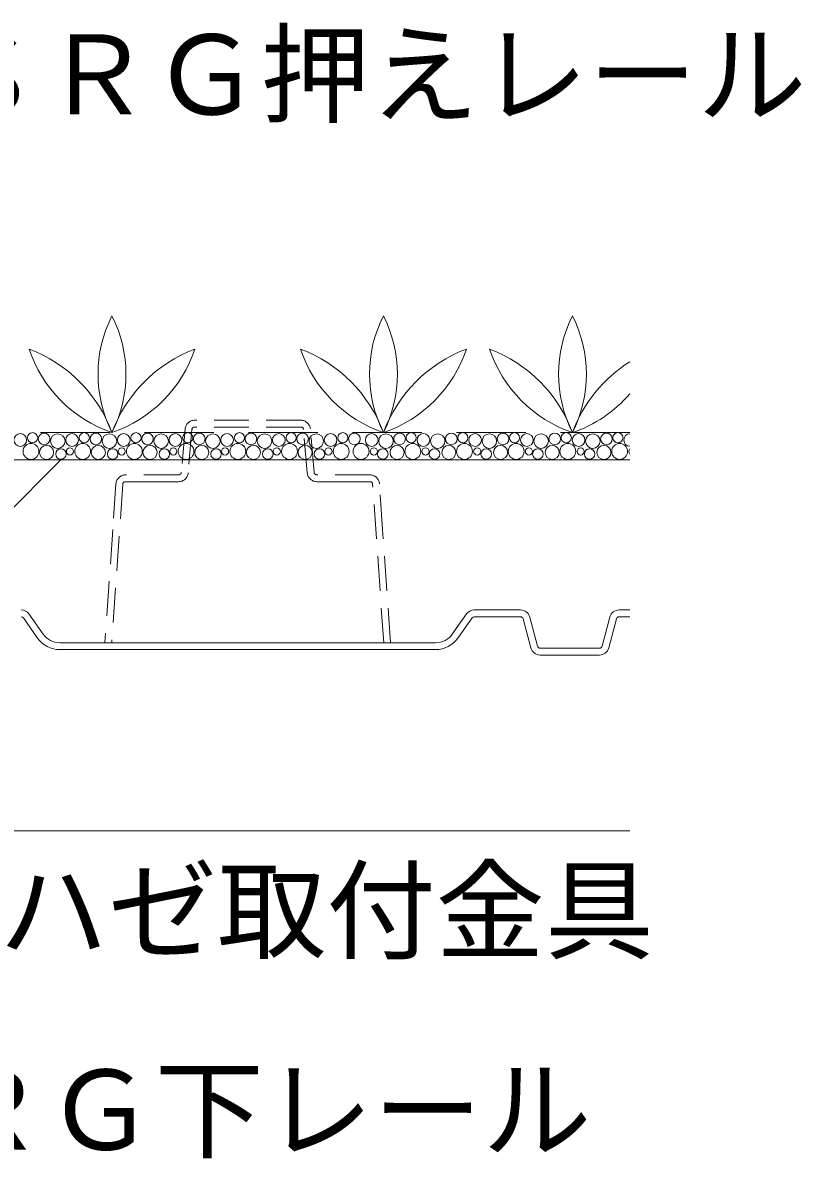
# Model space of a CAD drawing. Units: millimetres, scale not verified. Extents: x -3947 to 3947, y -2774 to 2774.
# Drawn here: x 1874.5 to 2159.8, y -177.9 to 238.1 of the extents above; entities that cross this region are included whole.
import ezdxf
from ezdxf.enums import TextEntityAlignment as Align

# ---------------------------------------------------------------- set-up
doc = ezdxf.new("R2010")
doc.units = ezdxf.units.MM
doc.header["$LTSCALE"] = 2
doc.linetypes.add('USER1', pattern=[19.05, 12.7, -6.35])
doc.linetypes.add('USER2', pattern=[9.525, 6.35, -3.175])
for name, color, linetype, lineweight in [('0-3_MOJI', 7, 'Continuous', 18), ('0-5_ecom', 7, 'Continuous', 20), ('0-6_KANAMONO', 4, 'Continuous', 18), ('0-8_GREEN', 7, 'Continuous', 20)]:
    doc.layers.add(name, color=color, linetype=linetype, lineweight=lineweight)
doc.styles.add('ＭＳ ゴシック', font='')
doc.styles.get('ＭＳ ゴシック').set_extended_font_data('MS Gothic')

msp = doc.modelspace()

# ---------------------------------------------------------------- linework, layer by layer
at = {"layer": '0-5_ecom', "linetype": 'USER2'}
for p, q in [((1976.44, 92.463), (1937.521, 92.463)), ((1934.034, 89.264), (1932.663, 73.377)), ((1936.524, 89.049), (1935.154, 73.162)), ((1976.44, 89.963), (1937.521, 89.963)), ((1978.807, 73.162), (1977.436, 89.049)), ((1981.298, 73.377), (1979.927, 89.264)), ((1931.667, 72.463), (1912.213, 72.463)), ((2001.747, 72.463), (1982.294, 72.463)), ((1911.216, 69.033), (1907.155, 10.963)), ((2006.806, 10.963), (2002.745, 69.033))]:
    msp.add_line(p, q, dxfattribs=at)
at = {"layer": '0-5_ecom', "color": 3, "linetype": 'USER1', "lineweight": 18}
msp.add_line((2096.98, 87.963), (1710.971, 87.963), dxfattribs=at)
at = {"layer": '0-5_ecom'}
for p, q in [((2096.98, 77.963), (1714.545, 77.963)), ((1888.572, 77.963), (1867.359, 56.75)), ((1876.819, 21.486), (1882.031, 14.128)), ((2031.929, 14.128), (2037.141, 21.486)), ((2039.998, 22.963), (2056.913, 22.963)), ((2093.048, 22.963), (2096.98, 22.963)), ((1879.991, 12.683), (1874.779, 20.041)), ((2039.182, 20.041), (2033.97, 12.683)), ((2056.913, 20.463), (2039.998, 20.463)), ((2060.737, 9.057), (2057.879, 19.722)), ((2060.294, 20.369), (2063.151, 9.704)), ((2086.809, 9.704), (2089.667, 20.369)), ((2092.082, 19.722), (2089.224, 9.057)), ((2096.98, 20.463), (2093.048, 20.463)), ((1888.152, 10.963), (2025.809, 10.963)), ((2025.809, 8.463), (1888.152, 8.463)), ((2064.117, 8.963), (2085.844, 8.963)), ((2085.844, 6.463), (2064.117, 6.463))]:
    msp.add_line(p, q, dxfattribs=at)
at = {"layer": '0-5_ecom', "linetype": 'USER2'}
for points in [[(1908.722, 69.207), (1907.551, 52.463), (1904.649, 10.963)], [(1931.667, 69.963), (1923.233, 69.963), (1912.213, 69.963)], [(2001.747, 69.963), (1990.728, 69.963), (1982.294, 69.963)], [(2009.312, 10.963), (2006.41, 52.463), (2005.239, 69.207)]]:
    msp.add_lwpolyline(points, dxfattribs=at)
at = {"layer": '0-5_ecom'}
for centre, radius in [((1873.663, 85.231), 2.322), ((1878.168, 86.071), 1.865), ((1882.387, 85.632), 2.127), ((1887.383, 84.82), 2.658), ((1892.606, 85.231), 2.322), ((1897.111, 86.071), 1.865), ((1901.33, 85.632), 2.127), ((1906.325, 84.82), 2.658), ((1911.549, 85.231), 2.322), ((1916.053, 86.071), 1.865), ((1920.273, 85.632), 2.127), ((1925.268, 84.82), 2.658), ((1930.491, 85.231), 2.322), ((1934.996, 86.071), 1.865), ((1939.215, 85.632), 2.127), ((1944.211, 84.82), 2.658), ((1949.434, 85.231), 2.322), ((1953.939, 86.071), 1.865), ((1958.158, 85.632), 2.127), ((1963.154, 84.82), 2.658), ((1968.377, 85.231), 2.322), ((1972.882, 86.071), 1.865), ((1977.101, 85.632), 2.127), ((1982.096, 84.82), 2.658), ((1987.32, 85.231), 2.322), ((1991.824, 86.071), 1.865), ((1996.044, 85.632), 2.127), ((2002.412, 85.231), 2.322), ((2007.635, 84.82), 2.658), ((2012.631, 85.632), 2.127), ((2016.85, 86.071), 1.865), ((2021.355, 85.231), 2.322), ((2026.578, 84.82), 2.658), ((2031.574, 85.632), 2.127), ((2035.793, 86.071), 1.865), ((2040.298, 85.231), 2.322), ((2045.521, 84.82), 2.658), ((2050.517, 85.632), 2.127), ((2054.736, 86.071), 1.865), ((2059.241, 85.231), 2.322), ((2064.464, 84.82), 2.658), ((2069.459, 85.632), 2.127), ((2073.679, 86.071), 1.865), ((2078.183, 85.231), 2.322), ((2083.406, 84.82), 2.658), ((2088.402, 85.632), 2.127), ((2092.621, 86.071), 1.865), ((1877.567, 81.049), 2.903), ((1883.303, 80.689), 2.579), ((1896.509, 81.049), 2.903), ((1902.245, 80.689), 2.579), ((1915.452, 81.049), 2.903), ((1921.188, 80.689), 2.579), ((1934.395, 81.049), 2.903), ((1940.131, 80.689), 2.579), ((1953.338, 81.049), 2.903), ((1959.074, 80.689), 2.579), ((1972.28, 81.049), 2.903), ((1978.016, 80.689), 2.579), ((1991.223, 81.049), 2.903), ((1998.509, 81.049), 2.903), ((2011.716, 80.689), 2.579), ((2017.451, 81.049), 2.903), ((2030.658, 80.689), 2.579), ((2036.394, 81.049), 2.903), ((2049.601, 80.689), 2.579), ((2055.337, 81.049), 2.903), ((2068.544, 80.689), 2.579), ((2074.28, 81.049), 2.903), ((2087.487, 80.689), 2.579), ((2093.222, 81.049), 2.903), ((1888.555, 80.088), 1.925), ((1891.846, 81.031), 1.311), ((1907.498, 80.088), 1.925), ((1910.789, 81.031), 1.311), ((1926.441, 80.088), 1.925), ((1929.731, 81.031), 1.311), ((1945.383, 80.088), 1.925), ((1948.674, 81.031), 1.311), ((1964.326, 80.088), 1.925), ((1967.617, 81.031), 1.311), ((1983.269, 80.088), 1.925), ((1986.56, 81.031), 1.311), ((2003.172, 81.031), 1.311), ((2006.463, 80.088), 1.925), ((2022.115, 81.031), 1.311), ((2025.406, 80.088), 1.925), ((2041.058, 81.031), 1.311), ((2044.349, 80.088), 1.925), ((2060.001, 81.031), 1.311), ((2063.291, 80.088), 1.925), ((2078.943, 81.031), 1.311), ((2082.234, 80.088), 1.925)]:
    msp.add_circle(centre, radius, dxfattribs=at)
at = {"layer": '0-5_ecom', "linetype": 'USER2'}
for centre, radius, start, end in [((1937.521, 88.963), 3.5, 90, 175.06815), ((1976.44, 88.963), 3.5, 4.93185, 90), ((1937.521, 88.963), 1, 90, 175.06819), ((1976.44, 88.963), 1, 4.93181, 90), ((1912.213, 68.963), 3.5, 90, 175.99999), ((1931.667, 73.463), 1, 270, 355.06815), ((1931.667, 73.463), 3.5, 270, 355.06819), ((1982.294, 73.463), 3.5, 184.93181, 270), ((1982.294, 73.463), 1, 184.93185, 270), ((2001.747, 68.963), 3.5, 4.00001, 90), ((1912.213, 68.963), 1, 90, 176), ((2001.747, 68.963), 1, 4, 90)]:
    msp.add_arc(centre, radius, start, end, dxfattribs=at)
at = {"layer": '0-5_ecom'}
for centre, radius, start, end in [((2097.126, 85.231), 2.322, 93.59308, 266.40692), ((2097.886, 81.031), 1.311, 133.69291, 226.30709), ((1873.963, 19.463), 3.5, 35.31126, 90), ((2039.998, 19.463), 3.5, 90, 144.68874), ((2056.913, 19.463), 3.5, 15.00004, 90), ((2093.048, 19.463), 3.5, 90, 164.99996), ((1873.963, 19.463), 1, 35.31121, 90), ((2039.998, 19.463), 1, 90, 144.68879), ((2056.913, 19.463), 1, 14.99997, 90), ((2093.048, 19.463), 1, 90, 165.00003), ((1888.152, 18.463), 10, 215.31121, 270), ((1888.152, 18.463), 7.5, 215.31126, 270), ((2025.809, 18.463), 7.5, 270, 324.68874), ((2025.809, 18.463), 10, 270, 324.68879), ((2064.117, 9.963), 3.5, 194.99997, 270), ((2064.117, 9.963), 1, 195.00004, 270), ((2085.844, 9.963), 1, 270, 344.99996), ((2085.844, 9.963), 3.5, 270, 345.00003)]:
    msp.add_arc(centre, radius, start, end, dxfattribs=at)
at = {"layer": '0-6_KANAMONO'}
msp.add_line((1296.98, -57.963), (2096.98, -57.963), dxfattribs=at)
at = {"layer": '0-8_GREEN'}
for centre, radius, start, end in [((1949.469, 109.356), 47.326, 153.12829, 206.87401), ((1865.039, 109.356), 47.326, 333.12599, 26.87171), ((2048.922, 109.356), 47.326, 153.12829, 206.87401), ((1964.491, 109.356), 47.326, 333.12599, 26.87171), ((2118.177, 109.356), 47.326, 153.12829, 206.87401), ((2033.747, 109.356), 47.326, 333.12599, 26.87171), ((1858.559, 69.987), 51.907, 20.26163, 69.3585), ((1923.002, 134.003), 48.659, 198.50209, 251.11695), ((1955.949, 69.987), 51.907, 110.6415, 159.73837), ((1891.506, 134.003), 48.659, 288.88305, 341.49791), ((1958.011, 69.987), 51.907, 20.26163, 69.3585), ((2022.454, 134.003), 48.659, 198.50209, 251.11695), ((1990.958, 134.003), 48.659, 288.88305, 341.49791), ((2055.402, 69.987), 51.907, 110.6415, 159.73837), ((2027.267, 69.987), 51.907, 20.26163, 69.3585), ((2091.71, 134.003), 48.659, 198.50209, 251.11695), ((2124.657, 69.987), 51.907, 122.2214, 159.73837), ((2060.214, 134.003), 48.659, 288.88305, 319.07714)]:
    msp.add_arc(centre, radius, start, end, dxfattribs=at)

# ---------------------------------------------------------------- texts
at = {"layer": '0-3_MOJI', "style": 'ＭＳ ゴシック'}
for s, p in [('ＳＲＧ押えレール', (1841.653, 195.704)), ('ハゼ取付金具', (1865.761, -110.636)), ('ＳＲＧ下レール', (1802.892, -183.558))]:
    msp.add_text(s, height=29.33, dxfattribs=at).set_placement(p, align=Align.BOTTOM_LEFT)

doc.saveas('drawing.dxf')
